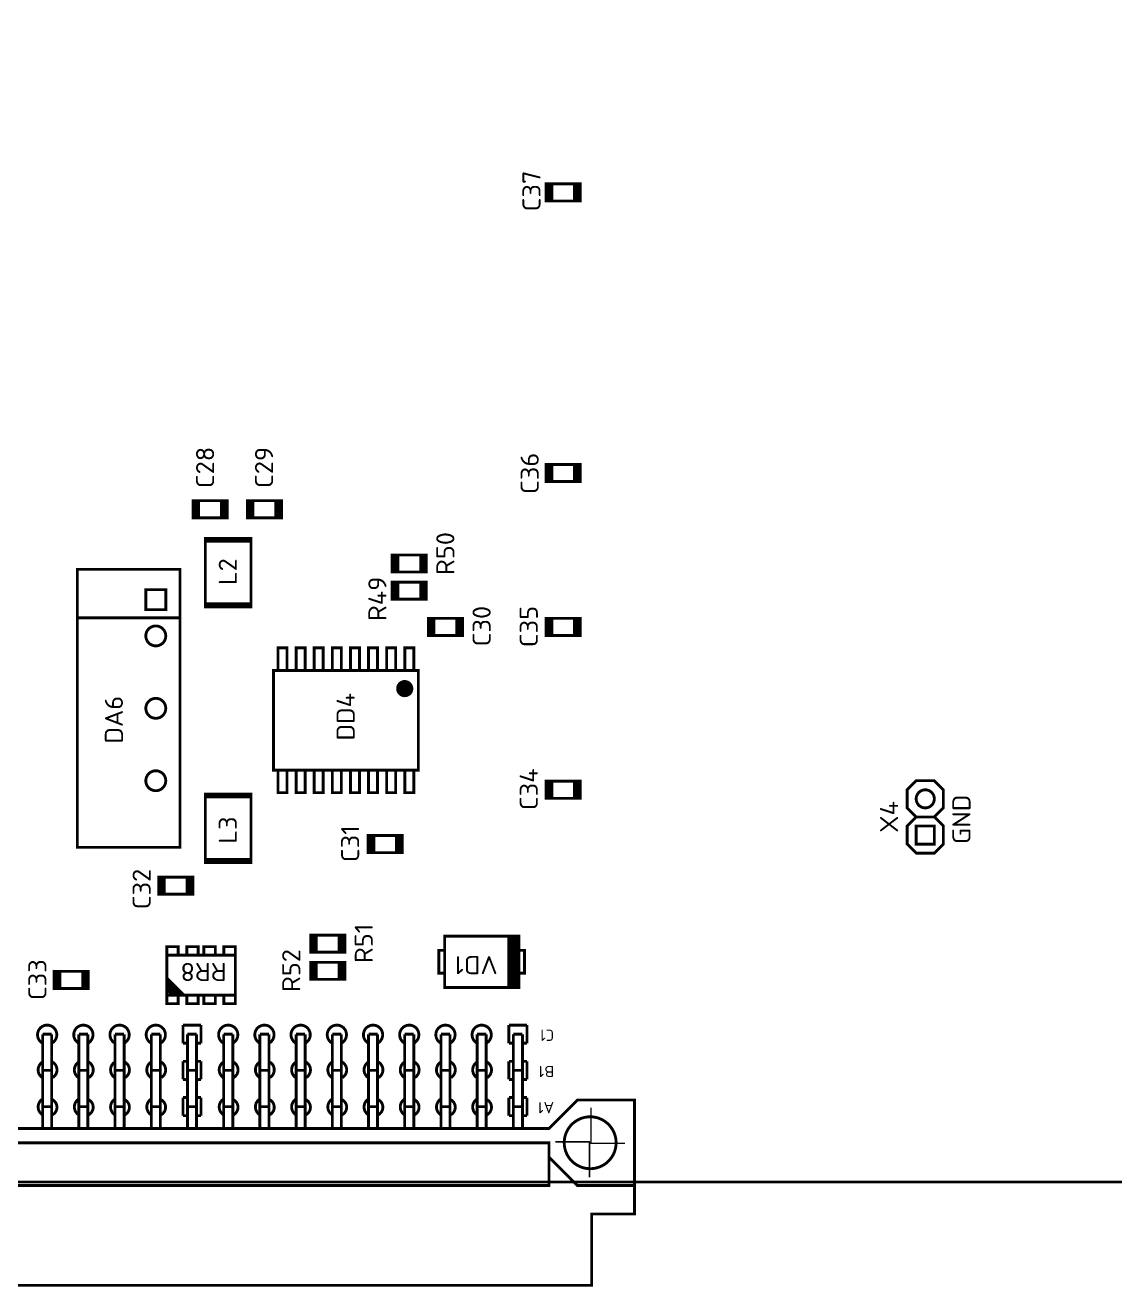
# Model space of a CAD drawing. Header units: millimetres. Extents: x 327 to 592, y -3056 to -2879.
# Drawn here: x 407 to 483.4, y -3056.3 to -2967.8 of the extents above; entities that cross this region are included whole.
import ezdxf
from ezdxf.enums import TextEntityAlignment as Align

# ---------------------------------------------------------------- set-up
doc = ezdxf.new("R2010")
doc.units = ezdxf.units.MM
doc.layers.add('BOARD', color=173, linetype='Continuous', lineweight=35)
doc.layers.add('TOP', color=7, linetype='Continuous', lineweight=35)
doc.styles.get("Standard").update_dxf_attribs({"font": 'txt.shx'})

msp = doc.modelspace()

# ---------------------------------------------------------------- linework, layer by layer
at = {"layer": 'BOARD'}
msp.add_lwpolyline([(563.266, -2889), (585.503, -2889), (585.503, -3049), (352.253, -3049), (352.253, -2889), (487.533, -2889)], dxfattribs=at)
at = {"layer": 'TOP'}
for points, const_width in [([(443.548, -2980.165), (443.548, -2978.965), (445.948, -2978.965), (445.948, -2980.165), (443.548, -2980.165)], 0.2), ([(443.748, -2978.965), (443.748, -2980.165)], 0.2), ([(443.948, -2980.165), (443.948, -2978.965)], 0.2), ([(445.548, -2978.965), (445.548, -2980.165)], 0.2), ([(445.748, -2978.965), (445.748, -2980.165)], 0.2), ([(443.548, -2999.85), (443.548, -2998.65), (445.948, -2998.65), (445.948, -2999.85), (443.548, -2999.85)], 0.2), ([(443.748, -2998.65), (443.748, -2999.85)], 0.2), ([(443.948, -2999.85), (443.948, -2998.65)], 0.2), ([(445.548, -2998.65), (445.548, -2999.85)], 0.2), ([(445.748, -2998.65), (445.748, -2999.85)], 0.2), ([(421.183, -3002.39), (418.783, -3002.39), (418.783, -3001.19), (421.183, -3001.19), (421.183, -3002.39), (420.983, -3002.39), (420.983, -3001.19), (420.783, -3001.19), (420.783, -3002.39)], 0.2), ([(418.783, -3002.39), (418.783, -3001.19), (419.183, -3001.19), (419.183, -3002.39), (418.983, -3002.39), (418.983, -3001.19)], 0.2), ([(422.593, -3002.39), (422.593, -3001.19), (424.993, -3001.19), (424.993, -3002.39), (422.593, -3002.39)], 0.2), ([(422.793, -3001.19), (422.793, -3002.39)], 0.2), ([(422.993, -3002.39), (422.993, -3001.19)], 0.2), ([(424.593, -3001.19), (424.593, -3002.39)], 0.2), ([(424.793, -3001.19), (424.793, -3002.39)], 0.2), ([(422.853, -3003.835), (422.853, -3008.635), (419.653, -3008.635), (419.653, -3003.835), (422.853, -3003.835)], 0.2), ([(422.853, -3004.035), (419.653, -3004.035)], 0.2), ([(435.153, -3006.2), (435.153, -3005), (432.753, -3005), (432.753, -3006.2), (435.153, -3006.2)], 0.2), ([(432.953, -3005), (432.953, -3006.2)], 0.2), ([(433.153, -3005), (433.153, -3006.2)], 0.2), ([(434.753, -3005), (434.753, -3006.2)], 0.2), ([(434.953, -3005), (434.953, -3006.2)], 0.2), ([(410.668, -3025.51), (410.668, -3006.01), (417.868, -3006.01), (417.868, -3025.51), (410.668, -3025.51)], 0.2), ([(435.153, -3008.105), (435.153, -3006.905), (432.753, -3006.905), (432.753, -3008.105), (435.153, -3008.105)], 0.2), ([(432.953, -3006.905), (432.953, -3008.105)], 0.2), ([(433.153, -3006.905), (433.153, -3008.105)], 0.2), ([(434.753, -3006.905), (434.753, -3008.105)], 0.2), ([(434.953, -3006.905), (434.953, -3008.105)], 0.2), ([(415.473, -3008.84), (415.473, -3007.44), (416.873, -3007.44), (416.873, -3008.84), (415.473, -3008.84)], 0.2), ([(422.853, -3008.435), (419.653, -3008.435)], 0.2), ([(410.668, -3009.41), (417.868, -3009.41)], 0.2), ([(435.293, -3010.645), (435.293, -3009.445), (437.693, -3009.445), (437.693, -3010.645), (435.293, -3010.645)], 0.2), ([(435.493, -3009.445), (435.493, -3010.645)], 0.2), ([(435.693, -3010.645), (435.693, -3009.445)], 0.2), ([(437.293, -3009.445), (437.293, -3010.645)], 0.2), ([(437.493, -3009.445), (437.493, -3010.645)], 0.2), ([(443.548, -3010.645), (443.548, -3009.445), (445.948, -3009.445), (445.948, -3010.645), (443.548, -3010.645)], 0.2), ([(443.748, -3009.445), (443.748, -3010.645)], 0.2), ([(443.948, -3010.645), (443.948, -3009.445)], 0.2), ([(445.548, -3009.445), (445.548, -3010.645)], 0.2), ([(445.748, -3009.445), (445.748, -3010.645)], 0.2), ([(425.38, -3013.108), (425.38, -3011.52), (424.746, -3011.52), (424.746, -3013.108)], 0.2), ([(426.65, -3013.108), (426.65, -3011.52), (426.016, -3011.52), (426.016, -3013.108)], 0.2), ([(427.92, -3013.108), (427.92, -3011.52), (427.286, -3011.52), (427.286, -3013.108)], 0.2), ([(429.19, -3013.108), (429.19, -3011.52), (428.556, -3011.52), (428.556, -3013.108)], 0.2), ([(430.46, -3013.108), (430.46, -3011.52), (429.826, -3011.52), (429.826, -3013.108)], 0.2), ([(431.73, -3013.108), (431.73, -3011.52), (431.096, -3011.52), (431.096, -3013.108)], 0.2), ([(433, -3013.108), (433, -3011.52), (432.366, -3011.52), (432.366, -3013.108)], 0.2), ([(434.27, -3013.108), (434.27, -3011.52), (433.636, -3011.52), (433.636, -3013.108)], 0.2), ([(434.588, -3013.108), (434.588, -3020.092), (424.428, -3020.092), (424.428, -3013.108), (434.588, -3013.108)], 0.2), ([(425.38, -3020.092), (425.38, -3021.68), (424.746, -3021.68), (424.746, -3020.092)], 0.2), ([(426.65, -3020.092), (426.65, -3021.68), (426.016, -3021.68), (426.016, -3020.092)], 0.2), ([(427.92, -3020.092), (427.92, -3021.68), (427.286, -3021.68), (427.286, -3020.092)], 0.2), ([(429.19, -3020.092), (429.19, -3021.68), (428.556, -3021.68), (428.556, -3020.092)], 0.2), ([(430.46, -3020.092), (430.46, -3021.68), (429.826, -3021.68), (429.826, -3020.092)], 0.2), ([(431.73, -3020.092), (431.73, -3021.68), (431.096, -3021.68), (431.096, -3020.092)], 0.2), ([(433, -3020.092), (433, -3021.68), (432.366, -3021.68), (432.366, -3020.092)], 0.2), ([(434.27, -3020.092), (434.27, -3021.68), (433.636, -3021.68), (433.636, -3020.092)], 0.2), ([(443.548, -3022.075), (443.548, -3020.875), (445.948, -3020.875), (445.948, -3022.075), (443.548, -3022.075)], 0.2), ([(443.748, -3020.875), (443.748, -3022.075)], 0.2), ([(443.948, -3022.075), (443.948, -3020.875)], 0.2), ([(445.548, -3020.875), (445.548, -3022.075)], 0.2), ([(445.748, -3020.875), (445.748, -3022.075)], 0.2), ([(471.418, -3024.015), (470.783, -3023.38), (471.418, -3022.745), (471.418, -3021.475), (470.783, -3020.84), (469.513, -3020.84), (468.878, -3021.475), (468.878, -3022.745), (469.513, -3023.38), (468.878, -3024.015), (468.878, -3025.285), (469.513, -3025.92), (470.783, -3025.92), (471.418, -3025.285), (471.418, -3024.015)], 0.2), ([(422.853, -3021.77), (422.853, -3026.57), (419.653, -3026.57), (419.653, -3021.77), (422.853, -3021.77)], 0.2), ([(422.853, -3021.97), (419.653, -3021.97)], 0.2), ([(469.513, -3023.38), (470.783, -3023.38)], 0.2), ([(469.513, -3025.285), (469.513, -3024.015), (470.783, -3024.015), (470.783, -3025.285), (469.513, -3025.285)], 0.2), ([(433.463, -3024.685), (433.463, -3025.885), (431.063, -3025.885), (431.063, -3024.685), (433.463, -3024.685)], 0.2), ([(431.263, -3025.885), (431.263, -3024.685)], 0.2), ([(431.463, -3025.885), (431.463, -3024.685)], 0.2), ([(433.063, -3024.685), (433.063, -3025.885)], 0.2), ([(433.263, -3025.885), (433.263, -3024.685)], 0.2), ([(422.853, -3026.37), (419.653, -3026.37)], 0.2), ([(418.773, -3028.8), (416.373, -3028.8), (416.373, -3027.6), (418.773, -3027.6), (418.773, -3028.8), (418.573, -3028.8), (418.573, -3027.6), (418.373, -3027.6), (418.373, -3028.8)], 0.2), ([(416.373, -3028.8), (416.373, -3027.6), (416.773, -3027.6), (416.773, -3028.8), (416.573, -3028.8), (416.573, -3027.6)], 0.2), ([(429.438, -3032.87), (429.438, -3031.67), (427.038, -3031.67), (427.038, -3032.87), (429.438, -3032.87)], 0.2), ([(427.238, -3031.67), (427.238, -3032.87)], 0.2), ([(427.438, -3031.67), (427.438, -3032.87)], 0.2), ([(429.038, -3031.67), (429.038, -3032.87)], 0.2), ([(429.238, -3031.67), (429.238, -3032.87)], 0.2), ([(441.633, -3031.738), (441.633, -3035.342), (436.433, -3035.342), (436.433, -3031.738), (441.633, -3031.738)], 0.2), ([(440.933, -3031.738), (440.933, -3035.342)], 0.2), ([(441.033, -3031.738), (441.033, -3035.342)], 0.2), ([(441.133, -3031.738), (441.133, -3035.342)], 0.2), ([(441.233, -3031.738), (441.233, -3035.342)], 0.2), ([(441.333, -3031.738), (441.333, -3035.342)], 0.2), ([(441.433, -3031.738), (441.433, -3035.342)], 0.2), ([(441.533, -3031.738), (441.533, -3035.342)], 0.2), ([(416.948, -3033.08), (416.948, -3032.48), (417.748, -3032.48), (417.748, -3033.08)], 0.2), ([(418.348, -3033.08), (418.348, -3032.48), (419.148, -3032.48), (419.148, -3033.08)], 0.2), ([(419.548, -3033.08), (419.548, -3032.48), (420.348, -3032.48), (420.348, -3033.08)], 0.2), ([(420.948, -3033.08), (420.948, -3032.48), (421.748, -3032.48), (421.748, -3033.08)], 0.2), ([(436.433, -3034.34), (436.033, -3034.34), (436.033, -3032.74), (436.433, -3032.74)], 0.2), ([(441.633, -3034.34), (442.033, -3034.34), (442.033, -3032.74), (441.433, -3032.74)], 0.2), ([(416.948, -3035.88), (416.948, -3033.08), (421.748, -3033.08), (421.748, -3035.88), (416.948, -3035.88), (416.948, -3036.48), (417.748, -3036.48), (417.748, -3035.88), (416.948, -3035.08)], 0.2), ([(429.438, -3034.775), (429.438, -3033.575), (427.038, -3033.575), (427.038, -3034.775), (429.438, -3034.775)], 0.2), ([(427.238, -3033.575), (427.238, -3034.775)], 0.2), ([(427.438, -3033.575), (427.438, -3034.775)], 0.2), ([(429.038, -3033.575), (429.038, -3034.775)], 0.2), ([(429.238, -3033.575), (429.238, -3034.775)], 0.2), ([(409.043, -3035.41), (409.043, -3034.21), (411.443, -3034.21), (411.443, -3035.41), (409.043, -3035.41)], 0.2), ([(409.243, -3034.21), (409.243, -3035.41)], 0.2), ([(409.443, -3035.41), (409.443, -3034.21)], 0.2), ([(411.043, -3034.21), (411.043, -3035.41)], 0.2), ([(411.243, -3034.21), (411.243, -3035.41)], 0.2), ([(418.148, -3035.88), (416.948, -3034.68)], 0.2), ([(417.948, -3035.88), (416.948, -3034.88)], 0.2), ([(417.548, -3035.88), (416.948, -3035.28)], 0.2), ([(417.348, -3035.88), (416.948, -3035.48)], 0.2), ([(418.348, -3035.88), (418.348, -3036.48), (419.148, -3036.48), (419.148, -3035.88)], 0.2), ([(419.548, -3035.88), (419.548, -3036.48), (420.348, -3036.48), (420.348, -3035.88)], 0.2), ([(420.948, -3035.88), (420.948, -3036.48), (421.748, -3036.48), (421.748, -3035.88)], 0.2), ([(418.078, -3037.985), (419.348, -3037.985)], 0.2), ([(418.078, -3039.255), (418.078, -3037.985)], 0.2), ([(419.348, -3037.985), (419.348, -3039.255)], 0.2), ([(440.938, -3037.985), (442.208, -3037.985)], 0.2), ([(440.938, -3039.255), (440.938, -3037.985)], 0.2), ([(442.208, -3037.985), (442.208, -3039.255)], 0.2), ([(408.235, -3045.287), (408.235, -3038.62)], 0.2), ([(408.235, -3038.62), (408.871, -3038.62)], 0.2), ([(408.871, -3038.62), (408.871, -3045.287)], 0.2), ([(410.775, -3045.287), (410.775, -3038.62)], 0.2), ([(410.775, -3038.62), (411.411, -3038.62)], 0.2), ([(411.411, -3038.62), (411.411, -3045.287)], 0.2), ([(413.315, -3045.287), (413.315, -3038.62)], 0.2), ([(413.315, -3038.62), (413.951, -3038.62)], 0.2), ([(413.951, -3038.62), (413.951, -3045.287)], 0.2), ([(415.855, -3045.287), (415.855, -3038.62)], 0.2), ([(415.855, -3038.62), (416.491, -3038.62)], 0.2), ([(416.491, -3038.62), (416.491, -3045.287)], 0.2), ([(418.395, -3039.255), (418.078, -3039.255)], 0.2), ([(418.395, -3045.287), (418.395, -3038.62)], 0.2), ([(418.395, -3038.62), (419.031, -3038.62)], 0.2), ([(419.031, -3038.62), (419.031, -3045.287)], 0.2), ([(419.348, -3039.255), (419.031, -3039.255)], 0.2), ([(420.935, -3045.287), (420.935, -3038.62)], 0.2), ([(420.935, -3038.62), (421.571, -3038.62)], 0.2), ([(421.571, -3038.62), (421.571, -3045.287)], 0.2), ([(423.475, -3045.287), (423.475, -3038.62)], 0.2), ([(423.475, -3038.62), (424.111, -3038.62)], 0.2), ([(424.111, -3038.62), (424.111, -3045.287)], 0.2), ([(426.015, -3045.287), (426.015, -3038.62)], 0.2), ([(426.015, -3038.62), (426.651, -3038.62)], 0.2), ([(426.651, -3038.62), (426.651, -3045.287)], 0.2), ([(428.555, -3045.287), (428.555, -3038.62)], 0.2), ([(428.555, -3038.62), (429.191, -3038.62)], 0.2), ([(429.191, -3038.62), (429.191, -3045.287)], 0.2), ([(431.095, -3045.287), (431.095, -3038.62)], 0.2), ([(431.095, -3038.62), (431.731, -3038.62)], 0.2), ([(431.731, -3038.62), (431.731, -3045.287)], 0.2), ([(433.635, -3045.287), (433.635, -3038.62)], 0.2), ([(433.635, -3038.62), (434.271, -3038.62)], 0.2), ([(434.271, -3038.62), (434.271, -3045.287)], 0.2), ([(436.175, -3045.287), (436.175, -3038.62)], 0.2), ([(436.175, -3038.62), (436.811, -3038.62)], 0.2), ([(436.811, -3038.62), (436.811, -3045.287)], 0.2), ([(438.715, -3045.287), (438.715, -3038.62)], 0.2), ([(438.715, -3038.62), (439.351, -3038.62)], 0.2), ([(439.351, -3038.62), (439.351, -3045.287)], 0.2), ([(441.255, -3039.255), (440.938, -3039.255)], 0.2), ([(441.255, -3045.287), (441.255, -3038.62)], 0.2), ([(441.255, -3038.62), (441.891, -3038.62)], 0.2), ([(441.891, -3038.62), (441.891, -3045.287)], 0.2), ([(442.208, -3039.255), (441.891, -3039.255)], 0.2), ([(418.078, -3040.525), (418.395, -3040.525)], 0.2), ([(418.078, -3041.795), (418.078, -3040.525)], 0.2), ([(419.031, -3040.525), (419.348, -3040.525)], 0.2), ([(419.348, -3040.525), (419.348, -3041.795)], 0.2), ([(440.938, -3040.525), (441.255, -3040.525)], 0.2), ([(440.938, -3041.795), (440.938, -3040.525)], 0.2), ([(441.891, -3040.525), (442.208, -3040.525)], 0.2), ([(442.208, -3040.525), (442.208, -3041.795)], 0.2), ([(408.235, -3041.16), (408.871, -3041.16)], 0.2), ([(410.775, -3041.16), (411.411, -3041.16)], 0.2), ([(413.315, -3041.16), (413.951, -3041.16)], 0.2), ([(415.855, -3041.16), (416.491, -3041.16)], 0.2), ([(418.395, -3041.795), (418.078, -3041.795)], 0.2), ([(418.395, -3041.16), (419.031, -3041.16)], 0.2), ([(419.348, -3041.795), (419.031, -3041.795)], 0.2), ([(420.935, -3041.16), (421.571, -3041.16)], 0.2), ([(423.475, -3041.16), (424.111, -3041.16)], 0.2), ([(426.015, -3041.16), (426.651, -3041.16)], 0.2), ([(428.555, -3041.16), (429.191, -3041.16)], 0.2), ([(431.095, -3041.16), (431.731, -3041.16)], 0.2), ([(433.635, -3041.16), (434.271, -3041.16)], 0.2), ([(436.175, -3041.16), (436.811, -3041.16)], 0.2), ([(438.715, -3041.16), (439.351, -3041.16)], 0.2), ([(441.255, -3041.795), (440.938, -3041.795)], 0.2), ([(441.255, -3041.16), (441.891, -3041.16)], 0.2), ([(442.208, -3041.795), (441.891, -3041.795)], 0.2), ([(442.753, -3056.24), (357.753, -3056.24), (357.753, -3051.24), (354.753, -3051.24), (354.753, -3043.24), (358.753, -3043.24), (360.753, -3045.24), (443.753, -3045.24), (445.753, -3043.24), (449.753, -3043.24), (449.753, -3051.24), (446.753, -3051.24), (446.753, -3056.24), (442.753, -3056.24)], 0.2), ([(418.078, -3043.065), (418.395, -3043.065)], 0.2), ([(418.078, -3044.335), (418.078, -3043.065)], 0.2), ([(419.031, -3043.065), (419.348, -3043.065)], 0.2), ([(419.348, -3043.065), (419.348, -3044.335)], 0.2), ([(440.938, -3043.065), (441.255, -3043.065)], 0.2), ([(440.938, -3044.335), (440.938, -3043.065)], 0.2), ([(441.891, -3043.065), (442.208, -3043.065)], 0.2), ([(442.208, -3043.065), (442.208, -3044.335)], 0.2), ([(408.235, -3043.7), (408.871, -3043.7)], 0.2), ([(410.775, -3043.7), (411.411, -3043.7)], 0.2), ([(413.315, -3043.7), (413.951, -3043.7)], 0.2), ([(415.855, -3043.7), (416.491, -3043.7)], 0.2), ([(418.395, -3044.335), (418.078, -3044.335)], 0.2), ([(418.395, -3043.7), (419.031, -3043.7)], 0.2), ([(419.348, -3044.335), (419.031, -3044.335)], 0.2), ([(420.935, -3043.7), (421.571, -3043.7)], 0.2), ([(423.475, -3043.7), (424.111, -3043.7)], 0.2), ([(426.015, -3043.7), (426.651, -3043.7)], 0.2), ([(428.555, -3043.7), (429.191, -3043.7)], 0.2), ([(431.095, -3043.7), (431.731, -3043.7)], 0.2), ([(433.635, -3043.7), (434.271, -3043.7)], 0.2), ([(436.175, -3043.7), (436.811, -3043.7)], 0.2), ([(438.715, -3043.7), (439.351, -3043.7)], 0.2), ([(441.255, -3044.335), (440.938, -3044.335)], 0.2), ([(441.255, -3043.7), (441.891, -3043.7)], 0.2), ([(442.208, -3044.335), (441.891, -3044.335)], 0.2), ([(446.693, -3043.771), (446.693, -3046.171), (446.643, -3046.221), (446.643, -3046.235), (446.608, -3046.271), (446.593, -3046.271), (446.593, -3048.671)], 0.1), ([(360.753, -3046.24), (443.753, -3046.24), (443.753, -3049.24), (360.753, -3049.24), (360.753, -3045.24)], 0.2), ([(444.193, -3046.171), (446.593, -3046.171), (446.643, -3046.221), (446.643, -3046.235), (446.678, -3046.271), (449.093, -3046.271)], 0.1), ([(443.753, -3047.24), (445.753, -3049.24), (449.753, -3049.24)], 0.2)]:
    msp.add_lwpolyline(points, dxfattribs=dict(at, const_width=const_width))
for points, const_width in [([(416.173, -3011.38, -1), (416.173, -3009.98)], 0.2), ([(416.173, -3009.98, -1), (416.173, -3011.38)], 0.2), ([(433.635, -3014.077, 1), (433.636, -3014.678, 1), (433.635, -3014.077)], 0.6), ([(416.173, -3016.46, -1), (416.173, -3015.06)], 0.2), ([(416.173, -3015.06, -1), (416.173, -3016.46)], 0.2), ([(416.173, -3021.54, -1), (416.173, -3020.14)], 0.2), ([(416.173, -3020.14, -1), (416.173, -3021.54)], 0.2), ([(470.148, -3021.475, 1), (470.148, -3022.745, 1), (470.148, -3021.475)], 0.2), ([(408.235, -3039.255, -3.994451), (408.871, -3039.255)], 0.2), ([(410.775, -3039.255, -3.994451), (411.411, -3039.255)], 0.2), ([(413.315, -3039.255, -3.994451), (413.951, -3039.255)], 0.2), ([(415.855, -3039.255, -3.994451), (416.491, -3039.255)], 0.2), ([(420.935, -3039.255, -3.994451), (421.571, -3039.255)], 0.2), ([(423.475, -3039.255, -3.994451), (424.111, -3039.255)], 0.2), ([(426.015, -3039.255, -3.994451), (426.651, -3039.255)], 0.2), ([(428.555, -3039.255, -3.994451), (429.191, -3039.255)], 0.2), ([(431.095, -3039.255, -3.994451), (431.731, -3039.255)], 0.2), ([(433.635, -3039.255, -3.994451), (434.271, -3039.255)], 0.2), ([(436.175, -3039.255, -3.994451), (436.811, -3039.255)], 0.2), ([(438.715, -3039.255, -3.994451), (439.351, -3039.255)], 0.2), ([(408.223, -3041.675, -0.548946), (408.223, -3040.575)], 0.2), ([(408.949, -3041.659, 0.566199), (408.923, -3040.575)], 0.2), ([(410.763, -3041.675, -0.548946), (410.763, -3040.575)], 0.2), ([(411.489, -3041.659, 0.566199), (411.463, -3040.575)], 0.2), ([(413.303, -3041.675, -0.548946), (413.303, -3040.575)], 0.2), ([(414.029, -3041.659, 0.566199), (414.003, -3040.575)], 0.2), ([(415.843, -3041.675, -0.548946), (415.843, -3040.575)], 0.2), ([(416.569, -3041.659, 0.566199), (416.543, -3040.575)], 0.2), ([(420.923, -3041.675, -0.548946), (420.923, -3040.575)], 0.2), ([(421.649, -3041.659, 0.566199), (421.623, -3040.575)], 0.2), ([(423.463, -3041.675, -0.548946), (423.463, -3040.575)], 0.2), ([(424.189, -3041.659, 0.566199), (424.163, -3040.575)], 0.2), ([(426.003, -3041.675, -0.548946), (426.003, -3040.575)], 0.2), ([(426.729, -3041.659, 0.566199), (426.703, -3040.575)], 0.2), ([(428.543, -3041.675, -0.548946), (428.543, -3040.575)], 0.2), ([(429.269, -3041.659, 0.566199), (429.243, -3040.575)], 0.2), ([(431.083, -3041.675, -0.548946), (431.083, -3040.575)], 0.2), ([(431.809, -3041.659, 0.566199), (431.783, -3040.575)], 0.2), ([(433.623, -3041.675, -0.548946), (433.623, -3040.575)], 0.2), ([(434.349, -3041.659, 0.566199), (434.323, -3040.575)], 0.2), ([(436.163, -3041.675, -0.548946), (436.163, -3040.575)], 0.2), ([(436.889, -3041.659, 0.566199), (436.863, -3040.575)], 0.2), ([(438.703, -3041.675, -0.548946), (438.703, -3040.575)], 0.2), ([(439.429, -3041.659, 0.566199), (439.403, -3040.575)], 0.2), ([(408.223, -3044.275, -0.548946), (408.223, -3043.175)], 0.2), ([(408.923, -3044.275, 0.663793), (408.823, -3043.175)], 0.2), ([(410.763, -3044.275, -0.548946), (410.763, -3043.175)], 0.2), ([(411.463, -3044.275, 0.663793), (411.363, -3043.175)], 0.2), ([(413.303, -3044.275, -0.548946), (413.303, -3043.175)], 0.2), ([(414.003, -3044.275, 0.663793), (413.903, -3043.175)], 0.2), ([(415.843, -3044.275, -0.548946), (415.843, -3043.175)], 0.2), ([(416.543, -3044.275, 0.663793), (416.443, -3043.175)], 0.2), ([(420.923, -3044.275, -0.548946), (420.923, -3043.175)], 0.2), ([(421.623, -3044.275, 0.663793), (421.523, -3043.175)], 0.2), ([(423.463, -3044.275, -0.548946), (423.463, -3043.175)], 0.2), ([(424.163, -3044.275, 0.663793), (424.063, -3043.175)], 0.2), ([(426.003, -3044.275, -0.548946), (426.003, -3043.175)], 0.2), ([(426.703, -3044.275, 0.663793), (426.603, -3043.175)], 0.2), ([(428.543, -3044.275, -0.548946), (428.543, -3043.175)], 0.2), ([(429.243, -3044.275, 0.663793), (429.143, -3043.175)], 0.2), ([(431.083, -3044.275, -0.548946), (431.083, -3043.175)], 0.2), ([(431.783, -3044.275, 0.663793), (431.683, -3043.175)], 0.2), ([(433.623, -3044.275, -0.548946), (433.623, -3043.175)], 0.2), ([(434.323, -3044.275, 0.663793), (434.223, -3043.175)], 0.2), ([(436.163, -3044.275, -0.548946), (436.163, -3043.175)], 0.2), ([(436.863, -3044.275, 0.663793), (436.763, -3043.175)], 0.2), ([(438.703, -3044.275, -0.548946), (438.703, -3043.175)], 0.2), ([(439.403, -3044.275, 0.663793), (439.303, -3043.175)], 0.2), ([(446.643, -3044.415, 0.999945), (446.643, -3048.056, 1.000055), (446.643, -3044.415)], 0.2)]:
    msp.add_lwpolyline(points, format="xyb", dxfattribs=dict(at, const_width=const_width))

# ---------------------------------------------------------------- texts
at = {"layer": 'TOP', "width": 1.019685}
for s, rotation, p in [('C37', 90, (443.163, -2979.464)), ('C28', 90, (420.267, -2998.862)), ('C29', 90, (424.401, -2998.862)), ('C36', 90, (443.035, -2999.275)), ('R50', 90, (437.121, -3004.904)), ('L2', 90, (421.857, -3006.176)), ('R49', 90, (432.351, -3008.084)), ('C30', 90, (439.665, -3009.992)), ('C35', 90, (442.972, -3010.024)), ('DA6', 90, (413.868, -3016.56)), ('DD4', 90, (430.125, -3016.352)), ('C34', 90, (442.972, -3021.44)), ('X4', 90, (468.243, -3023.38)), ('L3', 90, (421.857, -3024.302)), ('C31', 90, (430.443, -3025.256)), ('C32', 90, (415.815, -3028.436)), ('R51', 90, (431.397, -3032.252)), ('R52', 90, (426.309, -3034.16)), ('C33', 90, (408.501, -3034.796)), ('RR8', 180, (419.523, -3033.62)), ('VD1', 180, (438.633, -3033.14))]:
    msp.add_text(s, height=1.27, rotation=rotation, dxfattribs=at).set_placement(p, align=Align.CENTER)
msp.add_text('GND', height=1.27, rotation=90, dxfattribs=at).set_placement((473.323, -3025.285))
at = {"layer": 'TOP'}
for s, p in [('C1', (444.113, -3038.303)), ('B1', (444.113, -3040.843)), ('A1', (444.113, -3043.383))]:
    msp.add_text(s, height=0.787, rotation=180, dxfattribs=at).set_placement(p)

doc.saveas('drawing.dxf')
